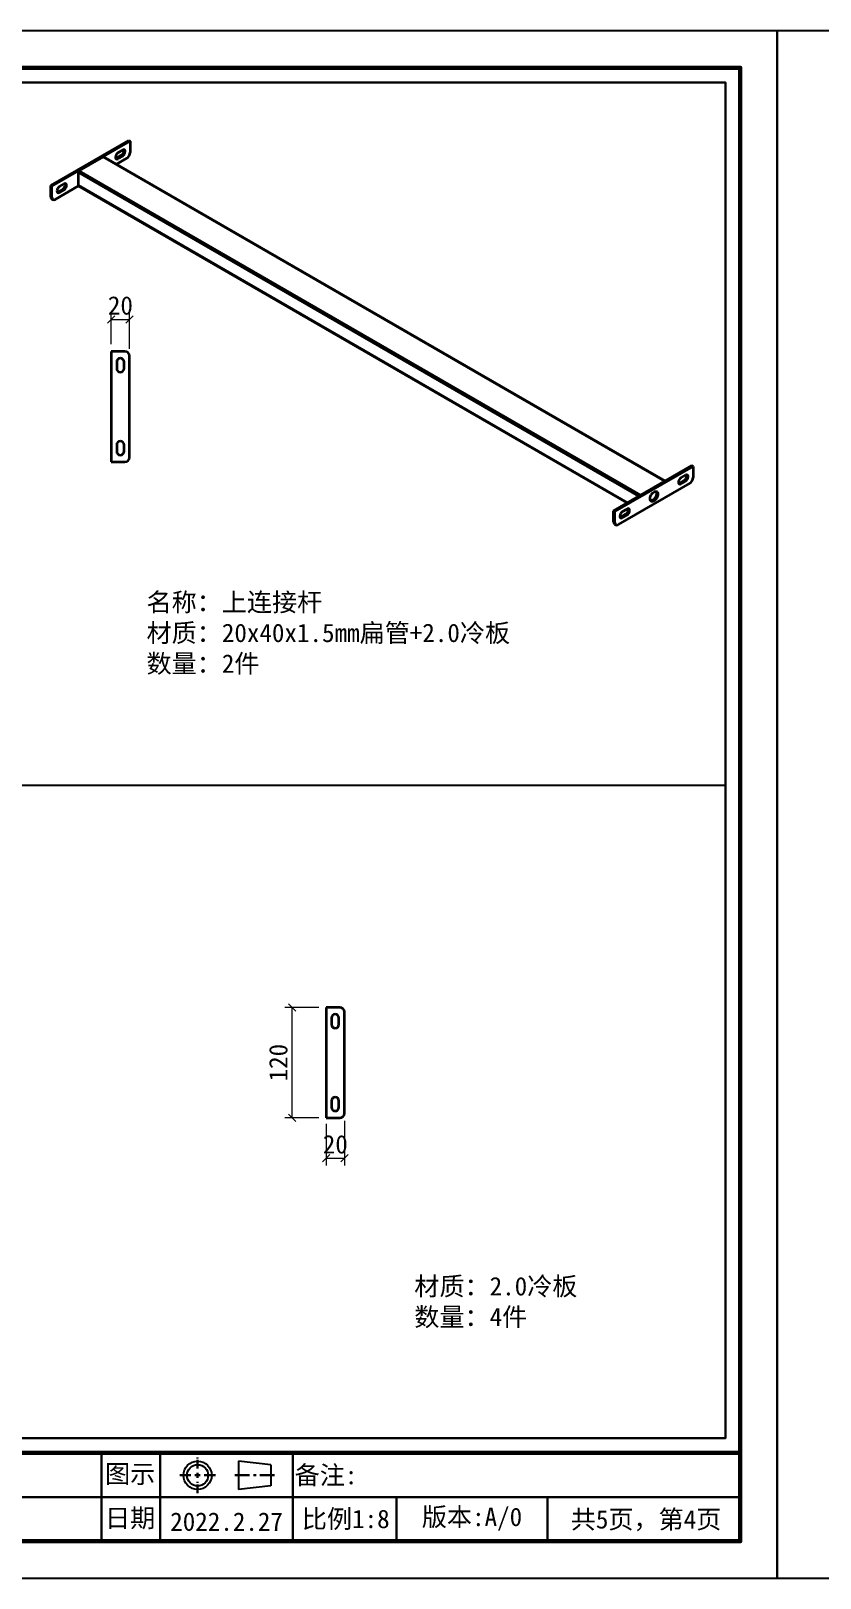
# Model space of a CAD drawing. Header units: inches. Extents: x 21728 to 86065, y -20660 to 1996.
# Drawn here: x 82878 to 83736, y -14953 to -13273 of the extents above; entities that cross this region are included whole.
import ezdxf

# ---------------------------------------------------------------- set-up
doc = ezdxf.new("R2010")
doc.units = ezdxf.units.IN
doc.header["$MEASUREMENT"] = 0
doc.linetypes.add('CENTER2', pattern=[28.575, 19.05, -3.175, 3.175, -3.175])
for name, color, linetype, lineweight in [('图框', 5, 'Continuous', 60), ('粗实线', 7, 'Continuous', 35), ('轮廓线', 7, 'Continuous', 30)]:
    doc.layers.add(name, color=color, linetype=linetype, lineweight=lineweight)
doc.styles.add('ee', font='simfang.ttf')
doc.styles.add('宋体', font='')
doc.styles.add('样式 1', font='')
doc.styles.get('宋体').set_extended_font_data('SimSun')
doc.styles.get('样式 1').set_extended_font_data('SimSun')
doc.dimstyles.new('1-8', dxfattribs={"dimscale": 8, "dimtxt": 2.5, "dimasz": 1, "dimexe": 1, "dimexo": 1, "dimtad": 1, "dimdec": 1, "dimdsep": 46, "dimtxsty": '宋体', "dimblk": 'OBLIQUE', "dimcen": 2.5, "dimclrd": 3, "dimclre": 3, "dimclrt": 256, "dimadec": 0, "dimazin": 0, "dimtfac": 1, "dimtdec": 1, "dimtmove": 1, "dimatfit": 3, "dimfxl": 0, "dimlwd": 9, "dimlwe": 9, "dimarcsym": 0})

# ---------------------------------------------------------------- blocks, each defined once
blk = doc.blocks.new('_Oblique')
at = {"color": 0, "linetype": 'ByBlock', "lineweight": -2}
blk.add_line((-0.5, -0.5), (0.5, 0.5), dxfattribs=at)
blk = doc.blocks.new('*D110')
at = {"color": 3, "lineweight": 9, "transparency": 16777216}
for p, q in [((82965.7, -13613.2), (82965.7, -13578.4)), ((82965.7, -13586.4), (82985.7, -13586.4)), ((82985.7, -13618.2), (82985.7, -13578.4))]:
    blk.add_line(p, q, dxfattribs=at)
at = {"layer": 'Defpoints', "color": 0, "transparency": 16777216}
for p in [(82985.7, -13586.4), (82965.7, -13621.2), (82985.7, -13626.2)]:
    blk.add_point(p, dxfattribs=at)
at = {"color": 3, "lineweight": 9, "transparency": 16777216, "xscale": 8, "yscale": 8, "zscale": 8, "rotation": 180}
blk.add_blockref('_Oblique', (82965.7, -13586.4), dxfattribs=at)
at = {"color": 3, "lineweight": 9, "transparency": 16777216, "xscale": 8, "yscale": 8, "zscale": 8}
blk.add_blockref('_Oblique', (82985.7, -13586.4), dxfattribs=at)
at = {"transparency": 16777216, "insert": (82975.7, -13571.4), "char_height": 20, "attachment_point": 5, "style": '宋体'}
blk.add_mtext('20', dxfattribs=at)
blk = doc.blocks.new('*D121')
at = {"color": 3, "lineweight": 9, "transparency": 16777216}
for p, q in [((83199.2, -14459.8), (83199.2, -14505.3)), ((83219.2, -14456.5), (83219.2, -14505.3)), ((83199.2, -14497.3), (83219.2, -14497.3))]:
    blk.add_line(p, q, dxfattribs=at)
at = {"layer": 'Defpoints', "color": 0, "transparency": 16777216}
for p in [(83199.2, -14451.8), (83219.2, -14448.5), (83219.2, -14497.3)]:
    blk.add_point(p, dxfattribs=at)
at = {"color": 3, "lineweight": 9, "transparency": 16777216, "xscale": 8, "yscale": 8, "zscale": 8, "rotation": 180}
blk.add_blockref('_Oblique', (83199.2, -14497.3), dxfattribs=at)
at = {"color": 3, "lineweight": 9, "transparency": 16777216, "xscale": 8, "yscale": 8, "zscale": 8}
blk.add_blockref('_Oblique', (83219.2, -14497.3), dxfattribs=at)
at = {"transparency": 16777216, "insert": (83209.2, -14482.3), "char_height": 20, "attachment_point": 5, "style": '宋体'}
blk.add_mtext('20', dxfattribs=at)
blk = doc.blocks.new('*D122')
at = {"color": 3, "lineweight": 9, "transparency": 16777216}
for p, q in [((83191.2, -14333.5), (83154.4, -14333.5)), ((83162.4, -14453.5), (83162.4, -14333.5)), ((83191.2, -14453.5), (83154.4, -14453.5))]:
    blk.add_line(p, q, dxfattribs=at)
at = {"layer": 'Defpoints', "color": 0, "transparency": 16777216}
for p in [(83162.4, -14333.5), (83199.2, -14333.5), (83199.2, -14453.5)]:
    blk.add_point(p, dxfattribs=at)
at = {"color": 3, "lineweight": 9, "transparency": 16777216, "xscale": 8, "yscale": 8, "zscale": 8}
for p, rotation in [((83162.4, -14333.5), 90), ((83162.4, -14453.5), 270)]:
    blk.add_blockref('_Oblique', p, dxfattribs=dict(at, rotation=rotation))
at = {"transparency": 16777216, "insert": (83147.4, -14393.5), "char_height": 20, "attachment_point": 5, "rotation": 90, "style": '宋体'}
blk.add_mtext('120', dxfattribs=at)

msp = doc.modelspace()

# ---------------------------------------------------------------- linework, layer by layer
at = {"color": 1}
msp.add_line((81489.23, -14092.29), (83633.23, -14092.29), dxfattribs=at)
at = {"color": 14, "lineweight": 25}
for p, q in [((83104.02, -14826.23), (83104.02, -14856.95)), ((83139.22, -14830.07), (83104.02, -14826.23)), ((83139.22, -14830.07), (83139.22, -14853.11)), ((83139.22, -14853.11), (83104.02, -14856.95))]:
    msp.add_line(p, q, dxfattribs=at)
for radius in [15.36, 11.52]:
    msp.add_circle((83059.57, -14841.59), radius, dxfattribs=at)
at = {"layer": 'Defpoints'}
for points in [[(81313.23, -14953.17), (83689.23, -14953.17), (83689.23, -13273.17), (81313.23, -13273.17)], [(83689.23, -14953.17), (86065.23, -14953.17), (86065.23, -13273.17), (83689.23, -13273.17)]]:
    msp.add_lwpolyline(points, close=True, dxfattribs=at)
at = {"layer": '图框', "color": 32}
msp.add_lwpolyline([(81473.23, -13313.17), (83649.23, -13313.17), (83649.23, -14913.17), (81473.23, -14913.17)], close=True, dxfattribs=at)
msp.add_lwpolyline([(81473.23, -14817.17), (83649.23, -14817.17)], dxfattribs=at)
at = {"layer": '粗实线'}
for p, q in [((82899.97, -13441.04), (82984.82, -13392.06)), ((82901.38, -13441.86), (82986.24, -13392.88)), ((82973.15, -13405.33), (82978.1, -13402.47)), ((82980.93, -13404.1), (82979.52, -13403.29)), ((82984.82, -13392.06), (82986.24, -13392.88)), ((82986.24, -13392.88), (82986.24, -13405.12)), ((82956.96, -13409.78), (82930.66, -13424.96)), ((83567.19, -13762.06), (82956.96, -13409.78)), ((83567.6, -13761.82), (82957.66, -13409.71)), ((82982.7, -13411.25), (82971.52, -13417.7)), ((82976.69, -13408.19), (82971.74, -13411.04)), ((82971.74, -13411.04), (82973.15, -13411.86)), ((82978.1, -13409), (82973.15, -13411.86)), ((82978.1, -13409), (82976.69, -13408.19)), ((82909.51, -13442.06), (82914.46, -13439.21)), ((82929.67, -13426.68), (82929.67, -13440.72)), ((83538.91, -13778.38), (82929.67, -13426.68)), ((83540.89, -13777.24), (82930.66, -13424.96)), ((82899.97, -13441.04), (82901.38, -13441.86)), ((82899.97, -13453.29), (82899.97, -13441.04)), ((82899.97, -13453.29), (82901.38, -13454.11)), ((82901, -13455.58), (82902.42, -13456.4)), ((82901.38, -13454.11), (82901.38, -13441.86)), ((82930.25, -13441.53), (82904.92, -13456.15)), ((82913.05, -13444.92), (82908.1, -13447.78)), ((82908.1, -13447.78), (82909.51, -13448.6)), ((82914.46, -13445.74), (82909.51, -13448.6)), ((82914.46, -13445.74), (82913.05, -13444.92)), ((82915.88, -13440.02), (82917.29, -13440.84)), ((83526.75, -13785.41), (82929.67, -13440.72)), ((82929.96, -13441.36), (83526.34, -13785.64)), ((82980.69, -13621.16), (82965.69, -13621.16)), ((82965.69, -13621.16), (82965.69, -13741.16)), ((82971.69, -13632.66), (82971.69, -13639.66)), ((82979.69, -13639.66), (82979.69, -13632.66)), ((82985.69, -13736.16), (82985.69, -13626.16)), ((82971.69, -13722.66), (82971.69, -13729.66)), ((82979.69, -13729.66), (82979.69, -13722.66)), ((82965.69, -13741.16), (82980.69, -13741.16)), ((83511.62, -13794.14), (83596.47, -13745.16)), ((83513.03, -13794.96), (83597.88, -13745.97)), ((83584.8, -13758.42), (83589.75, -13755.57)), ((83591.17, -13756.38), (83592.58, -13757.2)), ((83597.88, -13745.97), (83596.47, -13745.16)), ((83597.88, -13745.97), (83597.88, -13758.22)), ((83594.35, -13764.34), (83516.57, -13809.25)), ((83567.19, -13762.06), (83540.89, -13777.24)), ((83588.34, -13761.28), (83583.39, -13764.14)), ((83584.8, -13764.96), (83583.39, -13764.14)), ((83589.75, -13762.1), (83584.8, -13764.96)), ((83588.34, -13761.28), (83589.75, -13762.1)), ((83521.16, -13795.16), (83526.11, -13792.3)), ((83511.62, -13806.39), (83511.62, -13794.14)), ((83513.03, -13794.96), (83511.62, -13794.14)), ((83513.03, -13807.2), (83511.62, -13806.39)), ((83512.65, -13808.68), (83514.07, -13809.49)), ((83513.03, -13807.2), (83513.03, -13794.96)), ((83524.7, -13798.02), (83519.75, -13800.88)), ((83521.16, -13801.69), (83519.75, -13800.88)), ((83526.11, -13798.84), (83521.16, -13801.69)), ((83524.7, -13798.02), (83526.11, -13798.84)), ((83528.94, -13793.94), (83527.53, -13793.12)), ((83214.16, -14333.48), (83199.16, -14333.48)), ((83199.16, -14333.48), (83199.16, -14453.48)), ((83205.16, -14344.98), (83205.16, -14351.98)), ((83213.16, -14351.98), (83213.16, -14344.98)), ((83219.16, -14448.48), (83219.16, -14338.48)), ((83205.16, -14434.98), (83205.16, -14441.98)), ((83213.16, -14441.98), (83213.16, -14434.98)), ((83199.16, -14453.48), (83214.16, -14453.48))]:
    msp.add_line(p, q, dxfattribs=at)
at = {"layer": '粗实线', "flags": 128}
for points in [[(83551.21, -13781.08), (83551.35, -13779.78), (83551.74, -13778.42), (83552.36, -13777.06), (83553.18, -13775.81), (83554.15, -13774.73), (83555.19, -13773.89), (83556.25, -13773.36), (83557.26, -13773.15), (83558.16, -13773.29), (83558.89, -13773.77), (83559.4, -13774.55), (83559.67, -13775.59), (83559.67, -13776.81), (83559.4, -13778.16), (83558.89, -13779.53), (83558.16, -13780.84), (83557.26, -13782.02), (83556.25, -13782.98), (83555.19, -13783.67), (83554.15, -13784.05), (83553.18, -13784.08), (83552.36, -13783.77), (83551.74, -13783.14), (83551.35, -13782.22), (83551.21, -13781.08)], [(83557.66, -13773.17), (83557.99, -13773.73), (83558.25, -13774.77), (83558.25, -13776), (83557.99, -13777.34), (83557.47, -13778.71), (83556.75, -13780.03), (83555.85, -13781.2), (83554.84, -13782.17), (83553.78, -13782.86), (83552.73, -13783.23), (83551.83, -13783.27)]]:
    msp.add_lwpolyline(points, dxfattribs=at)
at = {"layer": '粗实线'}
for centre, radius, start, end in [((82976.47, -13410.51), 6.15, 122.60548, 177.39452), ((82973.38, -13403.01), 6.15, 302.60548, 357.39452), ((82979.21, -13403.82), 1.75, 350.78596, 129.20329), ((82974.79, -13403.82), 6.15, 302.60548, 357.39452), ((82976.97, -13403.19), 2.55, 357.89543, 25.70809), ((82978.56, -13404.77), 7.68, 302.60548, 357.39452), ((82957.37, -13410.35), 0.704, 65.69288, 125.61758), ((82972.05, -13410.51), 1.75, 170.78596, 309.20329), ((82970.39, -13408.88), 2.55, 274.29564, 302.10143), ((82915.57, -13440.56), 1.75, 350.78596, 129.20329), ((82913.33, -13439.93), 2.55, 357.89543, 25.70809), ((82931.82, -13426.77), 2.15, 122.60548, 177.39452), ((82902.42, -13453.56), 2.46, 173.70115, 234.98667), ((82903.54, -13454.46), 2.18, 170.78596, 309.20329), ((82908.41, -13447.24), 1.75, 170.78596, 309.20329), ((82912.83, -13447.24), 6.15, 122.60548, 177.39452), ((82906.75, -13445.62), 2.55, 274.29564, 302.10143), ((82909.74, -13439.75), 6.15, 302.60548, 357.39452), ((82911.15, -13440.56), 6.15, 302.60548, 357.39452), ((82930.33, -13440.8), 0.671, 172.74417, 235.94365), ((82980.69, -13626.16), 5, 0, 90), ((82975.69, -13632.66), 4, 90, 180), ((82975.69, -13639.66), 4, 180, 270), ((82975.69, -13632.66), 4, 0, 90), ((82975.69, -13639.66), 4, 270, 0), ((82975.69, -13722.66), 4, 90, 180), ((82975.69, -13722.66), 4, 0, 90), ((82975.69, -13729.66), 4, 180, 270), ((82975.69, -13729.66), 4, 270, 0), ((82980.69, -13736.16), 5, 270, 0), ((83588.11, -13763.6), 6.15, 122.60548, 177.39452), ((83585.02, -13756.1), 6.15, 302.60548, 357.39452), ((83590.86, -13756.92), 1.75, 350.78596, 129.20329), ((83586.44, -13756.92), 6.15, 302.60548, 357.39452), ((83588.62, -13756.29), 2.55, 357.89543, 25.70809), ((83590.21, -13757.87), 7.68, 302.60548, 357.39452), ((83583.7, -13763.6), 1.75, 170.78596, 309.20329), ((83582.03, -13761.98), 2.55, 274.29564, 302.10143), ((83527.22, -13793.66), 1.75, 350.78596, 129.20329), ((83524.98, -13793.03), 2.55, 357.89543, 25.70809), ((83513.99, -13806.69), 2.4, 172.74417, 235.94365), ((83515.19, -13807.55), 2.18, 170.78596, 309.20329), ((83520.06, -13800.34), 1.75, 170.78596, 309.20329), ((83524.47, -13800.34), 6.15, 122.60548, 177.39452), ((83518.39, -13798.72), 2.55, 274.29564, 302.10143), ((83521.38, -13792.84), 6.15, 302.60548, 357.39452), ((83522.8, -13793.66), 6.15, 302.60548, 357.39452), ((83209.16, -14344.98), 4, 90, 180), ((83209.16, -14344.98), 4, 0, 90), ((83214.16, -14338.48), 5, 0, 90), ((83209.16, -14351.98), 4, 180, 270), ((83209.16, -14351.98), 4, 270, 0), ((83209.16, -14434.98), 4, 90, 180), ((83209.16, -14434.98), 4, 0, 90), ((83209.16, -14441.98), 4, 180, 270), ((83209.16, -14441.98), 4, 270, 0), ((83214.16, -14448.48), 5, 270, 0)]:
    msp.add_arc(centre, radius, start, end, dxfattribs=at)
at = {"layer": '轮廓线'}
for p, q in [((82955.07, -14913.17), (82955.07, -14817.17)), ((83019.07, -14913.17), (83019.07, -14817.17)), ((83163.07, -14865.17), (83163.07, -14817.17)), ((82035.07, -14865.17), (83649.23, -14865.17)), ((83163.07, -14913.17), (83163.07, -14865.17)), ((83275.87, -14913.17), (83275.87, -14865.17)), ((83439.61, -14913.17), (83439.61, -14865.17))]:
    msp.add_line(p, q, dxfattribs=at)
at = {"layer": '轮廓线', "color": 4, "linetype": 'CENTER2', "ltscale": 0.5}
for p, q in [((83059.57, -14834.35), (83059.57, -14822.23)), ((83059.57, -14844.43), (83059.57, -14838.75)), ((83059.57, -14860.95), (83059.57, -14848.82))]:
    msp.add_line(p, q, dxfattribs=at)
at = {"layer": '轮廓线', "color": 4, "linetype": 'CENTER2'}
for p, q in [((83040.21, -14841.59), (83052.33, -14841.59)), ((83056.73, -14841.59), (83062.41, -14841.59)), ((83066.8, -14841.59), (83078.93, -14841.59))]:
    msp.add_line(p, q, dxfattribs=at)
at = {"layer": '轮廓线', "color": 4}
for p, q in [((83100.02, -14841.59), (83116.15, -14841.59)), ((83120.15, -14841.59), (83123.26, -14841.59)), ((83127.26, -14841.59), (83143.22, -14841.59))]:
    msp.add_line(p, q, dxfattribs=at)
at = {"layer": '轮廓线', "color": 7}
msp.add_lwpolyline([(81489.23, -14801.17), (83633.23, -14801.17), (83633.23, -13329.17), (81489.23, -13329.17)], close=True, dxfattribs=at)

# ---------------------------------------------------------------- texts
at = {"color": 7, "lineweight": 15, "char_height": 20, "attachment_point": 4, "style": 'ee'}
for s, insert, width in [('\\P名称：{\\fSimSun|b1|i0|c134|p2;\\C256;上连接杆\\P}材质：20x40x1.5mm扁管+2.0冷板\\P数量：2件', (83004.1, -13911.25), 533.1676), ('\\P材质：2.0冷板\\P数量：4件', (83295.06, -14637.39), 418.1733)]:
    msp.add_mtext(s, dxfattribs=dict(at, insert=insert, width=width))
at = {"layer": '轮廓线', "char_height": 20, "attachment_point": 5, "style": '样式 1'}
for s, insert, width in [('{\\fSimSun|b1|i0|c134|p2;图示}', (82986.29, -14841.17), 149.7729), ('{\\fSimSun|b1|i0|c134|p2;备注:}', (83199.12, -14842.43), 149.7729), ('{\\fSimSun|b1|i0|c134|p2;日期}', (82986.29, -14889.17), 149.7729), ('{\\fSimSun|b1|i0|c134|p2;2022.2.27}', (83091.07, -14892.07), 144), ('{\\fSimSun|b1|i0|c134|p2;比例1:8}', (83220.57, -14890.06), 135.4819), ('{\\fSimSun|b1|i0|c134|p2;版本:A/0}', (83357.74, -14889.17), 163.7382), ('{\\fSimSun|b1|i0|c134|p2;共5页，第4页}', (83546.89, -14890.83), 230.0387)]:
    msp.add_mtext(s, dxfattribs=dict(at, insert=insert, width=width))

# ---------------------------------------------------------------- dimensions: what is measured, and where the dimension line sits
at = {"color": 1}
for base, p1, p2, picture, middle in [((82985.69, -13586.43), (82965.69, -13621.16), (82985.69, -13626.16), '*D110', (82975.69, -13586.43)), ((83219.16, -14497.34), (83199.16, -14451.82), (83219.16, -14448.48), '*D121', (83209.16, -14497.34))]:
    dim = msp.add_linear_dim(base=base, p1=p1, p2=p2, dimstyle='1-8', dxfattribs=at)
    dim.commit()
    dim.dimension.update_dxf_attribs({"geometry": picture, "text_midpoint": middle, "dimtype": 160})
dim = msp.add_linear_dim(base=(83162.42, -14333.48), p1=(83199.16, -14453.48), p2=(83199.16, -14333.48), angle=90, dimstyle='1-8', dxfattribs=at)
dim.commit()
dim.dimension.update_dxf_attribs({"geometry": '*D122', "text_midpoint": (83147.42, -14393.48)})

doc.saveas('drawing.dxf')
